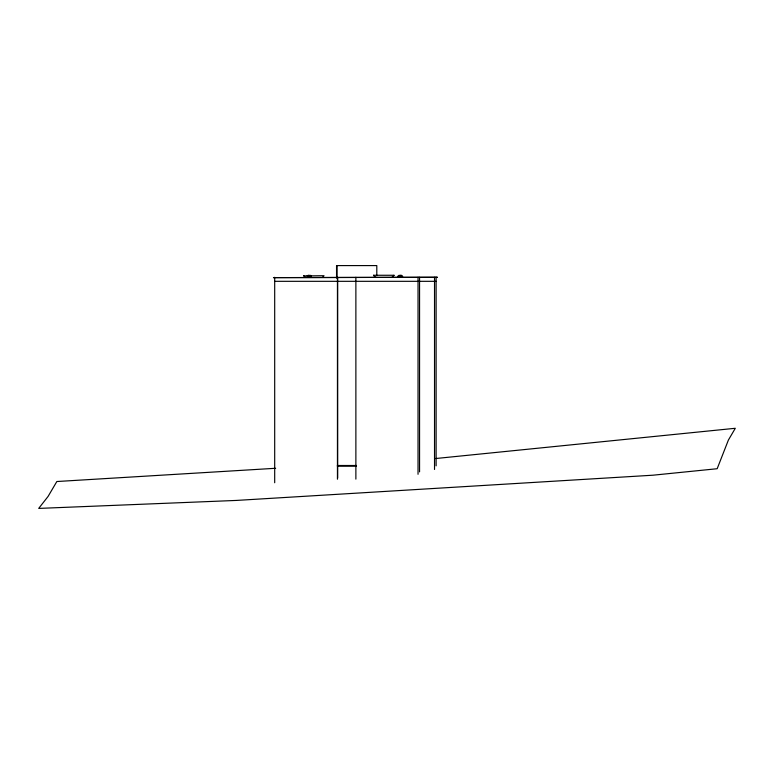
<?xml version="1.0" encoding="UTF-8"?>
<svg xmlns="http://www.w3.org/2000/svg" width="774" height="774" viewBox="0 0 774 774"><rect width="100%" height="100%" fill="white"/><g stroke="black" fill="none" stroke-linecap="round" stroke-linejoin="round"><path stroke-width="1.16" d="M401.338 277.421C401.938 274.644 397.014 274.557 397.933 277.421M402.548 277.421C403.312 275.496 400.352 274.335 399.413 276.086M322.419 277.469L324.045 275.708L303.785 275.941M306.939 276.086L308.4 275.196L309.997 276.086M308.342 276.086L309.939 275.196L311.4 276.086M375.796 277.489L373.542 275.263L394.024 275.263L391.828 277.489M393.492 275.776L394.024 275.263M435.588 458.537L735.3 428.283L728.402 440.038L717.169 468.725L653.043 475.197L236.351 500.43L38.7 508.412L48.075 496.444L56.841 481.525L275.641 468.28M274.693 281.32L436.11 281.32M356.514 465.493L337.396 465.493L337.396 466.161L356.514 466.161M303.621 275.708L305.517 277.469M373.542 275.263L374.452 276.144M436.11 277.286L436.11 465.861M434.524 277.286L434.524 469.479M419.556 277.286L419.556 471.888M418.037 277.286L418.037 474.298M376.803 275.699L376.803 265.588L336.545 265.588L336.545 277.943M356.233 465.493L356.233 466.161M355.876 277.286L355.876 479.125M337.677 277.286L337.677 465.493M337.677 466.161L337.677 478.032M337.445 277.286L337.445 479.222M337.009 265.588L337.009 277.943M274.693 277.286L274.693 482.744M437.329 277.286L273.474 277.614L437.329 277.286"/></g></svg>
